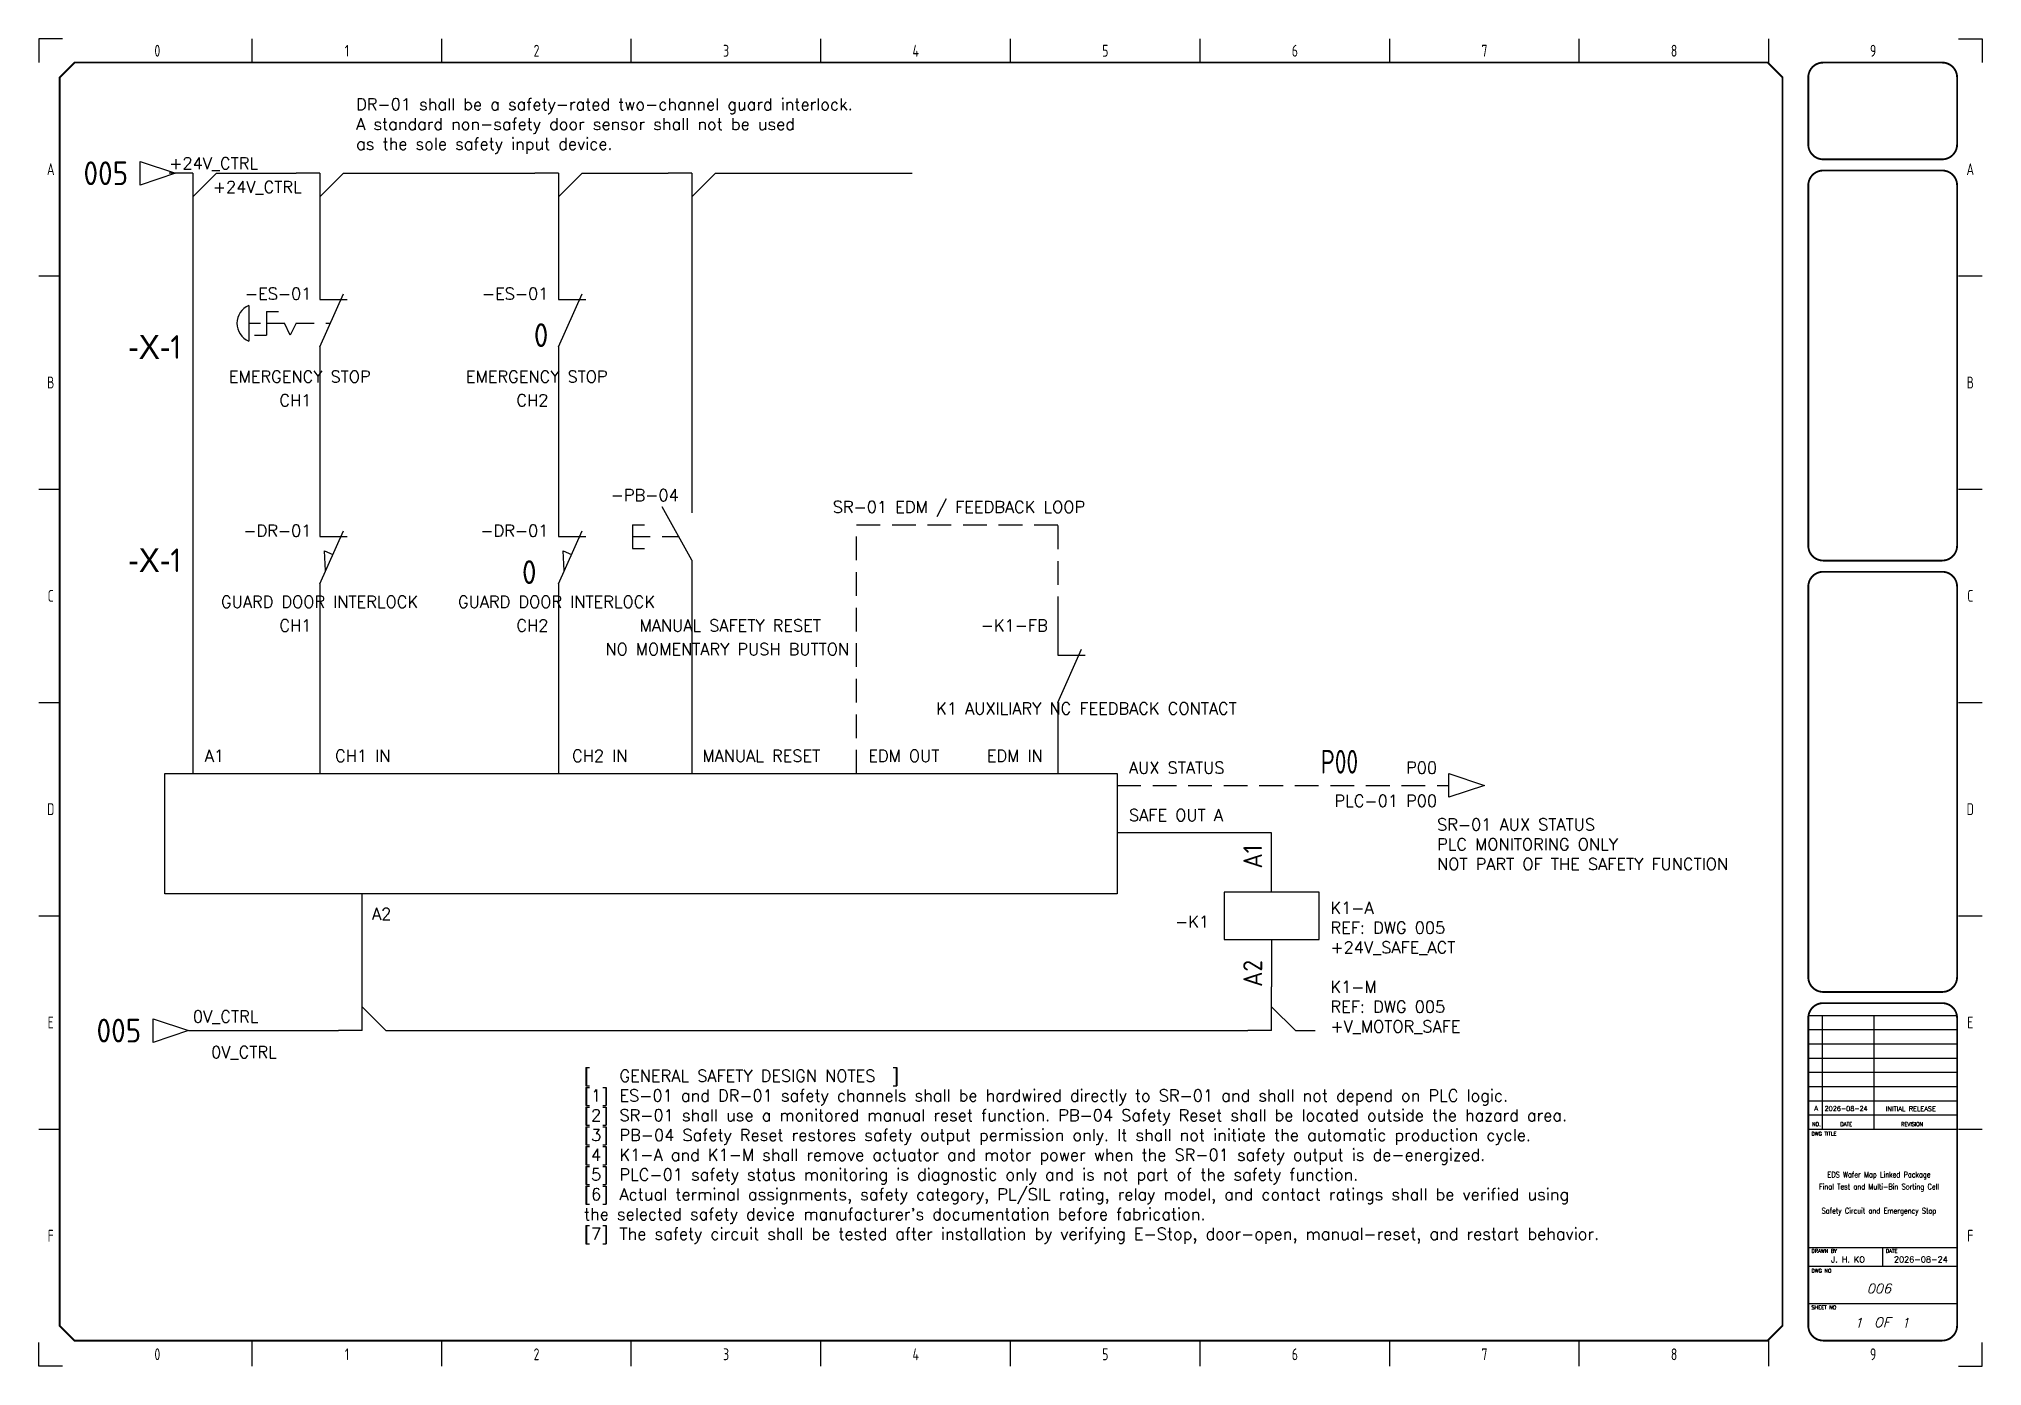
# Model space of a CAD drawing. Extents: x 5 to 415, y 5 to 285.
import ezdxf
from ezdxf.enums import TextEntityAlignment as Align

# ---------------------------------------------------------------- set-up
doc = ezdxf.new("R2010")
doc.units = 0
doc.header["$LTSCALE"] = 10
doc.linetypes.add('DASHED', pattern=[0.75, 0.5, -0.25])
for name, color, linetype in [('DESC', 7, 'Continuous'), ('DESCCHILD', 7, 'Continuous'), ('PLC_MONITOR', 3, 'DASHED'), ('POWER_0V', 8, 'Continuous'), ('POWER_24V_CTRL', 5, 'Continuous'), ('SAFETY_CH1', 2, 'Continuous'), ('SAFETY_CH2', 30, 'Continuous'), ('SAFETY_EDM', 5, 'DASHED'), ('SAFETY_OUTPUT', 6, 'Continuous'), ('SAFETY_POWER', 1, 'Continuous'), ('SAFETY_RESET', 4, 'Continuous'), ('SYMS', 7, 'Continuous'), ('TAGS', 4, 'Continuous'), ('TERMS', 3, 'Continuous'), ('TEXT_TITLE', 7, 'Continuous'), ('TITLE', 7, 'Continuous'), ('Title blocks', 7, 'Continuous'), ('WIREFIXED', 4, 'Continuous'), ('WIRENO', 3, 'Continuous'), ('WIREREF', 52, 'Continuous'), ('WIREREF_DEST', 52, 'Continuous'), ('XREF', 7, 'Continuous'), ('XREFCHILD', 134, 'Continuous')]:
    doc.layers.add(name, color=color, linetype=linetype)
doc.styles.add('ISO8', font='ISO8.shx', dxfattribs={"width": 0.8})
doc.styles.add('ITALIC', font='ITALIC')
doc.styles.add('ROMANS', font='romans')
doc.styles.add('WD_IEC', font='ISOCP2.shx', dxfattribs={"width": 0.9, "height": 4})

# ---------------------------------------------------------------- blocks, each defined once
blk = doc.blocks.new('Title_blocks_A3')
at = {"layer": 'TITLE'}
for p, q in [((372.89, 276.86), (372.89, 259.33)), ((378.33, 79), (409.73, 79)), ((381.28, 79), (381.28, 55)), ((392.12, 79), (392.12, 55)), ((378.33, 76), (409.73, 76)), ((378.32, 73), (409.73, 73)), ((378.32, 70), (409.73, 70)), ((378.32, 67), (409.73, 67)), ((378.32, 64), (409.73, 64)), ((378.32, 61), (409.72, 61)), ((378.32, 58), (409.72, 58)), ((378.32, 55), (409.72, 55)), ((372.89, 13.53), (372.89, 37.81)), ((378.32, 30.02), (409.72, 30.02)), ((394.02, 26.1), (394.02, 30.02)), ((378.32, 26.1), (409.72, 26.1)), ((378.32, 18.24), (409.72, 18.24))]:
    blk.add_line(p, q, dxfattribs=at)
at = {"layer": 'TITLE', "const_width": 0.392}
blk.add_lwpolyline([(372.89, 13.53), (372.89, 276.86), (369.75, 280), (12.53, 280), (9.39, 276.86), (9.39, 13.53), (12.53, 10.39), (369.75, 10.39)], close=True, dxfattribs=at)
for points in [[(381.46, 280, 0.414214), (378.32, 276.86, 0.414214)], [(409.72, 276.86, 0.414214), (406.58, 280, 0.414214)], [(378.32, 262.73, 0.414214), (381.46, 259.59, 0.414214)], [(406.58, 259.59, 0.414214), (409.72, 262.73, 0.414214)], [(381.46, 257.23, 0.414214), (378.32, 254.09, 0.414214)], [(409.72, 254.09, 0.414214), (406.58, 257.23, 0.414214)], [(378.32, 178.08, 0.414214), (381.46, 174.94, 0.414214)], [(406.58, 174.94, 0.414214), (409.72, 178.08, 0.414214)], [(381.46, 172.58, 0.414214), (378.32, 169.44, 0.414214)], [(409.72, 169.44, 0.414214), (406.58, 172.58, 0.414214)], [(378.32, 87.08, 0.414214), (381.46, 83.94, 0.414214)], [(406.58, 83.94, 0.414214), (409.72, 87.08, 0.414214)], [(381.46, 81.58, 0.414214), (378.32, 78.44, 0.414214)], [(409.72, 78.44, 0.414214), (406.58, 81.58, 0.414214)], [(378.32, 13.53, 0.414214), (381.46, 10.39, 0.414214)], [(406.58, 10.39, 0.414214), (409.72, 13.53, 0.414214)]]:
    blk.add_lwpolyline(points, format="xyb", dxfattribs=at)
for points in [[(406.58, 280), (381.46, 280)], [(378.32, 276.86), (378.32, 262.73)], [(409.72, 276.86), (409.72, 262.73)], [(406.58, 259.59), (381.46, 259.59)], [(378.32, 254.09), (378.32, 178.08)], [(406.58, 257.23), (381.46, 257.23)], [(409.72, 254.09), (409.72, 178.08)], [(381.46, 174.94), (406.58, 174.94)], [(381.46, 172.58), (406.58, 172.58)], [(381.46, 83.94), (406.58, 83.94)], [(378.32, 78.44), (378.32, 13.53)], [(381.46, 81.58), (406.58, 81.58)], [(409.72, 78.44), (409.72, 13.53)], [(381.46, 10.39), (406.58, 10.39)]]:
    blk.add_lwpolyline(points, dxfattribs=at)
at = {"layer": 'TITLE', "color": 7, "const_width": 0.392}
for points in [[(378.32, 169.44), (378.32, 87.08)], [(409.72, 169.44), (409.72, 87.08)]]:
    blk.add_lwpolyline(points, dxfattribs=at)
at = {"layer": 'Title blocks', "color": 7}
for p, q in [((50, 280), (50, 285)), ((90, 280), (90, 285)), ((130, 280), (130, 285)), ((170, 280), (170, 285)), ((250, 280), (250, 285)), ((290, 280), (290, 285)), ((330, 280), (330, 285)), ((370, 280), (370, 285)), ((5, 235), (9.39, 235)), ((410, 235), (415, 235)), ((5, 190), (9.39, 190)), ((410, 190), (415, 190)), ((5, 100), (9.39, 100)), ((410, 100), (415, 100)), ((5, 55), (9.39, 55)), ((410, 55), (415, 55)), ((50, 5), (50, 10.39)), ((90, 5), (90, 10.39)), ((130, 5), (130, 10.39)), ((170, 5), (170, 10.39)), ((250, 5), (250, 10.39)), ((290, 5), (290, 10.39)), ((330, 5), (330, 10.39)), ((370, 5), (370, 10.64))]:
    blk.add_line(p, q, dxfattribs=at)
at = {"layer": 'Title blocks', "color": 2}
for p, q in [((210, 280), (210, 285)), ((5, 145), (9.39, 145)), ((410, 145), (415, 145)), ((210, 5), (210, 10.39))]:
    blk.add_line(p, q, dxfattribs=at)
at = {"layer": 'Title blocks'}
for points in [[(10, 285), (5, 285), (5, 280)], [(410, 285), (415, 285), (415, 280)], [(10, 5), (5, 5), (5, 10)], [(410, 5), (415, 5), (415, 10)]]:
    blk.add_lwpolyline(points, dxfattribs=at)
at = {"layer": 'TITLE', "color": 1, "style": 'ROMANS'}
for s, p in [('DWG TITLE', (378.97, 53.64)), ('DRAWN BY', (378.97, 28.91)), ('DATE', (394.67, 28.91)), ('DWG NO', (378.97, 24.72)), ('SHEET NO', (378.97, 17))]:
    blk.add_text(s, height=0.785, dxfattribs=at).set_placement(p)
at = {"layer": 'TITLE', "color": 1}
for s, height, style, p in [('NO.', 0.785, 'ROMANS', (380.02, 56.04)), ('DATE', 0.785, 'ROMANS', (386.32, 56.04)), ('REVISION', 0.785, 'ROMANS', (400.23, 56.04)), ('OF', 2, 'ITALIC', (393.89, 14.25))]:
    blk.add_text(s, height=height, dxfattribs=dict(at, style=style)).set_placement(p, align=Align.MIDDLE)
at = {"layer": 'TITLE', "color": 1, "style": 'ROMANS', "width": 0.8}
for tag, p in [('TITLE#1', (393.23, 44.81)), ('TITLE#2', (393.23, 42.27)), ('TITLE#3', (393.23, 39.73)), ('TITLE#4', (393.23, 37.18))]:
    blk.add_attdef(tag, text='', height=1.2, dxfattribs=at).set_placement(p, align=Align.CENTER)
at = {"layer": 'TITLE', "color": 1}
for tag, p, height, style in [('DRAWNBY', (383.14, 26.88), 1.25, 'ROMANS'), ('DATE', (396.4, 26.88), 1.25, 'ROMANS'), ('SHTS', (397.95, 13.15), 2, 'ITALIC')]:
    blk.add_attdef(tag, p, '', height=height, dxfattribs=dict(at, style=style))
at = {"layer": 'TITLE', "color": 1, "style": 'ITALIC'}
blk.add_attdef('DWG#', text='', height=2, dxfattribs=at).set_placement((393.23, 20.38), align=Align.CENTER)
blk.add_attdef('SH#', text='', height=2, dxfattribs=at).set_placement((389.77, 13.15), align=Align.RIGHT)
at = {"layer": 'TITLE', "color": 7, "flags": 9}
blk.add_attdef('WD_TB', (381.46, 10.39), '', height=1.57, dxfattribs=at)
at = {"layer": 'Title blocks', "style": 'ISO8', "width": 0.8}
for s, p in [('0', (30, 282.5)), ('1', (70, 282.5)), ('2', (110, 282.5)), ('3', (150, 282.5)), ('4', (190, 282.5)), ('5', (230, 282.5)), ('6', (270, 282.5)), ('7', (310, 282.5)), ('8', (350, 282.5)), ('9', (392, 282.5)), ('A', (7.5, 257.5)), ('A', (412.5, 257.5)), ('B', (7.5, 212.5)), ('B', (412.5, 212.5)), ('C', (7.5, 167.5)), ('C', (412.5, 167.5)), ('D', (7.5, 122.5)), ('D', (412.5, 122.5)), ('E', (7.5, 77.5)), ('E', (412.5, 77.5)), ('F', (7.5, 32.5)), ('F', (412.5, 32.5)), ('0', (30, 7.5)), ('1', (70, 7.5)), ('2', (110, 7.5)), ('3', (150, 7.5)), ('4', (190, 7.5)), ('5', (230, 7.5)), ('6', (270, 7.5)), ('7', (310, 7.5)), ('8', (350, 7.5)), ('9', (392, 7.5))]:
    blk.add_text(s, height=2.5, dxfattribs=at).set_placement(p, align=Align.MIDDLE)
blk = doc.blocks.new('HA1D3')
blk.add_lwpolyline([(0, 0), (-3.75, -1.25), (-3.75, 1.25)], close=True)
at = {"style": 'WD_IEC', "flags": 1}
blk.add_attdef('SIGCODE', text='', height=1, dxfattribs=at).set_placement((-2.5, 1.8), align=Align.RIGHT)
at = {"style": 'WD_IEC'}
for tag, p, height, flags in [('WIRENO', (1.25, 1), 2.5, 8), ('X1TERM01', (0, 0), 0.32, 1)]:
    blk.add_attdef(tag, p, '', height=height, dxfattribs=dict(at, flags=flags))
blk.add_attdef('XREF', text='', height=2.5, dxfattribs=at).set_placement((-5, 0), align=Align.MIDDLE_RIGHT)
blk.add_attdef('DESC1', text='', height=2.5, dxfattribs=at).set_placement((1.25, -1), align=Align.TOP_LEFT)
blk = doc.blocks.new('WD_WNH')
at = {"linetype": 'Continuous', "style": 'WD_IEC', "width": 0.8}
blk.add_attdef('WIRENO', text='', height=2.5, dxfattribs=at).set_placement((0, 0.75), align=Align.CENTER)
at = {"style": 'WD_IEC', "flags": 1}
for tag, p in [('W08USER', (0, 0.375)), ('W04USER', (0, 0.875)), ('W05USER', (0, 0.75)), ('W09USER', (0, 0.25)), ('W03USER', (0, 1)), ('W06USER', (0, 0.625)), ('W07USER', (0, 0.5)), ('W02USER', (0, 1.125)), ('W01USER', (0, 1.25)), ('W10USER', (0, 0.125))]:
    blk.add_attdef(tag, text='', height=0.08, dxfattribs=at).set_placement(p, align=Align.CENTER)
blk = doc.blocks.new('HT0_184')
for p, q in [((0, 0), (-2.5, 0)), ((0, 0), (0, -2.5)), ((0, -2.5), (2.5, 0))]:
    blk.add_line(p, q)
at = {"style": 'WD_IEC', "flags": 1}
for tag, p in [('X4TERM01', (-2.5, 0)), ('X1TERM01', (2.5, 0)), ('WDWSEQ', (1.53, -1.26)), ('X8TERM01', (0, -2.5))]:
    blk.add_attdef(tag, p, '', height=0.4, dxfattribs=at)
blk = doc.blocks.new('VPB12MTL')
for p, q in [((0, 7.5), (0, 2.5)), ((0, -2.5), (2.5, 3.12)), ((0, 2.5), (2.87, 2.5)), ((-7.5, 1.88), (-7.5, -1.88)), ((-7.5, 0), (-6.25, 0)), ((-5.62, 1.25), (-4.38, 1.25)), ((-5.62, 1.25), (-5.62, -1.25)), ((-5.62, 0), (-3.75, 0)), ((-3.12, -1.25), (-3.75, 0)), ((-2.5, 0), (-3.12, -1.25)), ((-2.5, 0), (-0.62, 0)), ((0.62, 0), (1.11, 0)), ((-6.88, -1.25), (-5.62, -1.25)), ((0, -2.5), (0, -7.5))]:
    blk.add_line(p, q)
blk.add_arc((-6.72, 0), 2.03, 112.6199, 247.3801)
at = {"style": 'WD_IEC'}
for tag, p in [('INST', (-8, 10.25)), ('LOC', (-8, 6.75)), ('TAG1', (-8, 3.25)), ('DESC1', (-8, -10.35)), ('DESC2', (-8, -13.85)), ('DESC3', (-8, -17.35))]:
    blk.add_attdef(tag, text='', height=2.5, dxfattribs=at).set_placement(p, align=Align.RIGHT)
blk.add_attdef('TERM01', text='', height=2, rotation=90, dxfattribs=at).set_placement((-1, 7.5), align=Align.RIGHT)
at = {"style": 'WD_IEC', "flags": 1}
for tag, p, height in [('X2TERM01', (0, 7.5), 0.32), ('CONTACT', (0.5, 4.5), 1), ('COMMON', (1.75, 3.25), 1), ('X1LINK', (1.5, 0), 0.32), ('ASSYCODE', (1, -4), 1), ('FAMILY', (1, -5.5), 1), ('CATDESC', (1, -7), 1), ('X8TERM02', (0, -7.5), 0.32)]:
    blk.add_attdef(tag, p, '', height=height, dxfattribs=at)
at = {"style": 'WD_IEC', "flags": 9}
for tag, p in [('MFG', (-10.37, -0.24)), ('CAT', (-10.37, -2.74))]:
    blk.add_attdef(tag, text='', height=1.5, dxfattribs=at).set_placement(p, align=Align.RIGHT)
at = {"style": 'WD_IEC'}
blk.add_attdef('TERM02', (-1, -7.5), '', height=2, rotation=90, dxfattribs=at)
at = {"lineweight": 15, "style": 'WD_IEC'}
blk.add_attdef('XREF', text='', height=2.5, dxfattribs=at).set_placement((-8, -6.35), align=Align.RIGHT)
blk = doc.blocks.new('VSW22')
for p, q in [((0, 7.5), (0, 2.5)), ((0, -2.5), (2.5, 3.12)), ((0, 2.5), (2.87, 2.5)), ((0, -2.5), (0, -7.5))]:
    blk.add_line(p, q)
at = {"style": 'WD_IEC'}
for tag, p in [('INST', (-5.25, 7.75)), ('LOC', (-5.25, 4.25)), ('TAG2', (-5.25, 0.75)), ('XREF', (-5.25, -3.75)), ('DESC1', (-5.25, -7.6)), ('DESC2', (-5.25, -11.1)), ('DESC3', (-5.25, -14.6)), ('WDTAGALT', (-5.5, -17.62))]:
    blk.add_attdef(tag, text='', height=2.5, dxfattribs=at).set_placement(p, align=Align.RIGHT)
blk.add_attdef('TERM01', text='', height=2, rotation=90, dxfattribs=at).set_placement((-1, 7.5), align=Align.RIGHT)
at = {"style": 'WD_IEC', "flags": 1}
for tag, p, height in [('X2TERM01', (0, 7.5), 0.32), ('X4LINK', (-2, 0), 0.32), ('X1LINK', (1.11, 0), 0.32), ('CONTACT', (4, -3.5), 1), ('FAMILY', (4, -5), 1), ('COMMON', (5.25, -4.75), 1), ('X8TERM02', (0, -7.5), 0.32)]:
    blk.add_attdef(tag, p, '', height=height, dxfattribs=at)
at = {"style": 'WD_IEC'}
blk.add_attdef('TERM02', (-1, -7.5), '', height=2, rotation=90, dxfattribs=at)
blk = doc.blocks.new('VLS12')
for p, q in [((0, 7.5), (0, 2.5)), ((0, -2.5), (2.5, 3.12)), ((0, 2.5), (2.87, 2.5)), ((0.61, -1.12), (0.49, 1)), ((0.49, 1), (1.38, 0.61)), ((0, -2.5), (0, -7.5))]:
    blk.add_line(p, q)
at = {"style": 'WD_IEC'}
for tag, p in [('INST', (-5.25, 7.75)), ('LOC', (-5.25, 4.25)), ('TAG1', (-5.25, 0.75)), ('XREF', (-5.25, -3.75)), ('DESC1', (-5.25, -7.6)), ('DESC2', (-5.25, -11.1)), ('DESC3', (-5.25, -14.6))]:
    blk.add_attdef(tag, text='', height=2.5, dxfattribs=at).set_placement(p, align=Align.RIGHT)
blk.add_attdef('TERM01', text='', height=2, rotation=90, dxfattribs=at).set_placement((-1, 7.5), align=Align.RIGHT)
at = {"style": 'WD_IEC', "flags": 1}
for tag, p, height in [('X2TERM01', (0, 7.5), 0.32), ('MFG', (2.75, 6.5), 1.5), ('CAT', (2.75, 4), 1.5), ('X4LINK', (-0.94, 0), 0.32), ('X1LINK', (1.88, 0), 0.32), ('CONTACT', (1, -2.5), 1), ('ASSYCODE', (1, -4), 1), ('COMMON', (2.25, -3.75), 1), ('FAMILY', (1, -5.5), 1), ('CATDESC', (1, -7), 1), ('X8TERM02', (0, -7.5), 0.32)]:
    blk.add_attdef(tag, p, '', height=height, dxfattribs=at)
at = {"style": 'WD_IEC'}
blk.add_attdef('TERM02', (-1, -7.5), '', height=2, rotation=90, dxfattribs=at)
at = {"lineweight": 15, "style": 'WD_IEC'}
blk.add_attdef('WDTAGALT', text='', height=2.5, dxfattribs=at).set_placement((-5, -18), align=Align.RIGHT)
blk = doc.blocks.new('VLS22')
for p, q in [((0, 7.5), (0, 2.5)), ((0, -2.5), (2.5, 3.12)), ((0, 2.5), (2.87, 2.5)), ((0.61, -1.12), (0.49, 1)), ((0.49, 1), (1.38, 0.61)), ((0, -2.5), (0, -7.5))]:
    blk.add_line(p, q)
at = {"style": 'WD_IEC'}
for tag, p in [('INST', (-5.25, 7.75)), ('LOC', (-5.25, 4.25)), ('TAG2', (-5.25, 0.75)), ('XREF', (-5.25, -3.75)), ('DESC1', (-5.25, -7.6)), ('DESC2', (-5.25, -11.1)), ('DESC3', (-5.25, -14.6))]:
    blk.add_attdef(tag, text='', height=2.5, dxfattribs=at).set_placement(p, align=Align.RIGHT)
blk.add_attdef('TERM01', text='', height=2, rotation=90, dxfattribs=at).set_placement((-1, 7.5), align=Align.RIGHT)
at = {"style": 'WD_IEC', "flags": 1}
for tag, p, height in [('X2TERM01', (0, 7.5), 0.32), ('X4LINK', (-1.25, 0), 0.32), ('X1LINK', (1.88, 0), 0.32), ('CONTACT', (1, -2.5), 1), ('COMMON', (2.25, -3.75), 1), ('FAMILY', (1, -5.5), 1), ('X8TERM02', (0, -7.5), 0.32)]:
    blk.add_attdef(tag, p, '', height=height, dxfattribs=at)
at = {"style": 'WD_IEC'}
blk.add_attdef('TERM02', (-1, -7.5), '', height=2, rotation=90, dxfattribs=at)
at = {"lineweight": 15, "style": 'WD_IEC'}
blk.add_attdef('WDTAGALT', text='', height=2.5, dxfattribs=at).set_placement((-5.5, -18), align=Align.RIGHT)
blk = doc.blocks.new('HT0_124')
for p, q in [((0, 0), (0, 2.5)), ((0, 2.5), (2.5, 0)), ((0, 0), (-2.5, 0))]:
    blk.add_line(p, q)
at = {"style": 'WD_IEC', "flags": 1}
for tag, p in [('X2TERM01', (0, 2.5)), ('X4TERM01', (-2.5, 0)), ('WDWSEQ', (1.6, 1.48)), ('X1TERM01', (2.5, 0))]:
    blk.add_attdef(tag, p, '', height=0.4, dxfattribs=at)
blk = doc.blocks.new('VPB11')
for p, q in [((0, 7.5), (0, 2.5)), ((0, -2.5), (-3.125, 3.125)), ((-6.25, 1.25), (-6.25, -1.25)), ((-6.25, 1.25), (-5, 1.25)), ((-6.25, 0), (-4.375, 0)), ((-3.125, 0), (-1.389, 0)), ((-6.25, -1.25), (-5, -1.25)), ((0, -2.5), (0, -7.5))]:
    blk.add_line(p, q)
at = {"style": 'WD_IEC'}
for tag, p in [('INST', (-8, 10.25)), ('LOC', (-8, 6.75)), ('TAG1', (-8, 3.25)), ('DESC1', (-8, -10.35)), ('DESC2', (-8, -13.85)), ('DESC3', (-8, -17.35))]:
    blk.add_attdef(tag, text='', height=2.5, dxfattribs=at).set_placement(p, align=Align.RIGHT)
blk.add_attdef('TERM01', text='', height=2, rotation=90, dxfattribs=at).set_placement((-1, 7.5), align=Align.RIGHT)
at = {"style": 'WD_IEC', "flags": 1}
for tag, p, height in [('X2TERM01', (0, 7.5), 0.32), ('CONTACT', (0.5, 4.5), 1), ('COMMON', (1.75, 3.25), 1), ('X1LINK', (0, 0), 0.32), ('ASSYCODE', (1, -4), 1), ('FAMILY', (1, -5.5), 1), ('CATDESC', (1, -7), 1), ('X8TERM02', (0, -7.5), 0.32)]:
    blk.add_attdef(tag, p, '', height=height, dxfattribs=at)
at = {"style": 'WD_IEC', "flags": 9}
for tag, p in [('MFG', (-8.5, -0.25)), ('CAT', (-8.5, -2.75))]:
    blk.add_attdef(tag, text='', height=1.5, dxfattribs=at).set_placement(p, align=Align.RIGHT)
at = {"style": 'WD_IEC'}
blk.add_attdef('TERM02', (-1, -7.5), '', height=2, rotation=90, dxfattribs=at)
at = {"lineweight": 15, "style": 'WD_IEC'}
blk.add_attdef('XREF', text='', height=2.5, dxfattribs=at).set_placement((-8, -6.35), align=Align.RIGHT)
blk = doc.blocks.new('VCR22')
for p, q in [((0, 7.5), (0, 2.5)), ((0, -2.5), (2.5, 3.12)), ((0, 2.5), (2.87, 2.5)), ((0, -2.5), (0, -7.5))]:
    blk.add_line(p, q)
at = {"style": 'WD_IEC'}
for tag, p in [('INST', (-5.25, 5.25)), ('LOC', (-5.25, 2.25)), ('TAG2', (-5.25, -0.75)), ('XREF', (-5.25, -3.75)), ('DESC1', (-5.25, -6.75)), ('DESC2', (-5.25, -9.75)), ('DESC3', (-5.25, -12.75))]:
    blk.add_attdef(tag, text='', height=2.5, dxfattribs=at).set_placement(p, align=Align.RIGHT)
blk.add_attdef('TERM01', text='', height=2, rotation=90, dxfattribs=at).set_placement((-1, 7.5), align=Align.RIGHT)
at = {"style": 'WD_IEC', "flags": 1}
for tag, p, height in [('X2TERM01', (0, 7.5), 0.32), ('X4LINK', (-0.55, 0), 0.32), ('X1LINK', (1.92, 0), 0.32), ('CONTACT', (4, -3.5), 1), ('FAMILY', (4, -5), 1), ('COMMON', (5.25, -4.75), 1), ('X8TERM02', (0, -7.5), 0.32)]:
    blk.add_attdef(tag, p, '', height=height, dxfattribs=at)
at = {"style": 'WD_IEC'}
blk.add_attdef('TERM02', (-1, -7.5), '', height=2, rotation=90, dxfattribs=at)
blk = doc.blocks.new('VCR1')
for p, q in [((0, 2.5), (0, 7.5)), ((0, -2.5), (0, -7.5))]:
    blk.add_line(p, q)
blk.add_lwpolyline([(-5, 2.5), (-5, -2.5), (5, -2.5), (5, 2.5)], close=True)
at = {"style": 'WD_IEC'}
for tag, p in [('INST', (-5.25, 11.5)), ('LOC', (-5.25, 8)), ('TAG1', (-5.25, 4.5)), ('DESC1', (-5.25, -6.85)), ('DESC2', (-5.25, -10.35)), ('DESC3', (-5.25, -13.85))]:
    blk.add_attdef(tag, text='', height=2.5, dxfattribs=at).set_placement(p, align=Align.RIGHT)
blk.add_attdef('TERM01', text='', height=2, rotation=90, dxfattribs=at).set_placement((-1, 7.5), align=Align.RIGHT)
at = {"style": 'WD_IEC', "flags": 1}
for tag, p, height in [('X2TERM01', (0, 7.5), 0.32), ('X4LINK', (-5, 0), 0.32), ('X1LINK', (5, 0), 0.32), ('ASSYCODE', (1, -4), 1), ('FAMILY', (1, -5.5), 1), ('CATDESC', (1, -7), 1), ('X8TERM02', (0, -7.5), 0.32)]:
    blk.add_attdef(tag, p, '', height=height, dxfattribs=at)
at = {"style": 'WD_IEC', "flags": 9}
for tag, p in [('MFG', (-6, 1)), ('CAT', (-6, -1.5))]:
    blk.add_attdef(tag, text='', height=1.5, dxfattribs=at).set_placement(p, align=Align.RIGHT)
at = {"style": 'WD_IEC'}
blk.add_attdef('TERM02', (-1, -7.5), '', height=2, rotation=90, dxfattribs=at)
at = {"lineweight": 9, "style": 'WD_IEC'}
for tag, p in [('NO', (-5.5, -16.5)), ('NC', (-5.5, -20))]:
    blk.add_attdef(tag, text='', height=2.5, dxfattribs=at).set_placement(p, align=Align.TOP_RIGHT)
for tag, p in [('XREFNO', (-4, -16.5)), ('XREFNC', (-4, -20))]:
    blk.add_attdef(tag, text='', height=2.5, dxfattribs=at).set_placement(p, align=Align.TOP_LEFT)
blk = doc.blocks.new('HA1S1')
blk.add_lwpolyline([(0, 1.25), (3.75, 0), (0, -1.25)], close=True)
at = {"style": 'WD_IEC'}
for tag, height, flags, p in [('WIRENO', 2.5, 8, (-1.25, 1)), ('SIGCODE', 1, 1, (5, 1.8))]:
    blk.add_attdef(tag, text='', height=height, dxfattribs=dict(at, flags=flags)).set_placement(p, align=Align.RIGHT)
at = {"style": 'WD_IEC', "flags": 1}
blk.add_attdef('X4TERM01', (0, 0), '', height=0.32, dxfattribs=at)
at = {"style": 'WD_IEC'}
blk.add_attdef('XREF', text='', height=2.5, dxfattribs=at).set_placement((5, 0), align=Align.MIDDLE_LEFT)
blk.add_attdef('DESC1', text='', height=2.5, dxfattribs=at).set_placement((-1.25, -1), align=Align.TOP_RIGHT)

msp = doc.modelspace()

# ---------------------------------------------------------------- linework, layer by layer
at = {"layer": 'PLC_MONITOR'}
msp.add_line((232.5, 127.5), (302.5, 127.5), dxfattribs=at)
at = {"layer": 'POWER_0V'}
for p, q in [((73.23, 80.79), (73.23, 104.56)), ((265.1, 80.79), (265.1, 85)), ((36.59, 75.79), (68.23, 75.79)), ((78.23, 75.79), (260.1, 75.79)), ((270.1, 75.79), (274.29, 75.79))]:
    msp.add_line(p, q, dxfattribs=at)
at = {"layer": 'POWER_24V_CTRL'}
for p, q in [((33.84, 256.65), (32.47, 256.65)), ((42.47, 256.65), (59.29, 256.65)), ((69.29, 256.65), (109.64, 256.65)), ((119.64, 256.65), (137.75, 256.65)), ((147.75, 256.65), (189.22, 256.65))]:
    msp.add_line(p, q, dxfattribs=at)
at = {"layer": 'SAFETY_CH1'}
for p, q in [((64.29, 251.65), (64.29, 240)), ((64.29, 210), (64.29, 190)), ((64.29, 160), (64.29, 130))]:
    msp.add_line(p, q, dxfattribs=at)
at = {"layer": 'SAFETY_CH2'}
for p, q in [((114.64, 251.65), (114.64, 240)), ((114.64, 210), (114.64, 190)), ((114.64, 160), (114.64, 130))]:
    msp.add_line(p, q, dxfattribs=at)
at = {"layer": 'SAFETY_EDM'}
for p, q in [((177.5, 130), (177.5, 182.5)), ((177.5, 182.5), (220, 182.5)), ((220, 182.34), (220, 165)), ((220, 135), (220, 130))]:
    msp.add_line(p, q, dxfattribs=at)
at = {"layer": 'SAFETY_OUTPUT'}
for p, q in [((265.1, 117.5), (232.5, 117.5)), ((265.1, 115), (265.1, 117.5))]:
    msp.add_line(p, q, dxfattribs=at)
at = {"layer": 'SAFETY_POWER'}
msp.add_line((37.47, 251.65), (37.47, 129.86), dxfattribs=at)
at = {"layer": 'SAFETY_RESET'}
for p, q in [((142.75, 251.65), (142.75, 195)), ((142.75, 165), (142.75, 129.99))]:
    msp.add_line(p, q, dxfattribs=at)
at = {"layer": 'SYMS'}
msp.add_lwpolyline([(31.55, 130), (232.5, 130), (232.5, 104.64), (31.55, 104.64)], close=True, dxfattribs=at)

# ---------------------------------------------------------------- block references
at = {"layer": 'POWER_0V', "xscale": 2, "yscale": 2, "zscale": 2}
for p in [(73.23, 75.79), (265.1, 75.79)]:
    msp.add_blockref('HT0_124', p, dxfattribs=at)
at = {"layer": 'POWER_24V_CTRL', "xscale": 2, "yscale": 2, "zscale": 2}
for p in [(37.47, 256.65), (64.29, 256.65), (114.64, 256.65), (142.75, 256.65)]:
    msp.add_blockref('HT0_184', p, dxfattribs=at)
at = {"layer": 'SYMS'}
msp.add_blockref('Title_blocks_A3', (0, 0), dxfattribs=at).add_auto_attribs({'TITLE#1': 'EDS Wafer Map Linked Package', 'DATE': '2026-08-24', 'DRAWNBY': 'J. H. KO', 'SH#': '1', 'TITLE#2': 'Final Test and Multi-Bin Sorting Cell', 'TITLE#4': 'Safety Circuit and Emergency Stop', 'DWG#': '006', 'SHTS': '1'})
ref = msp.add_blockref('HA1D3', (33.84, 256.65), dxfattribs=dict(at, xscale=2, yscale=2, zscale=2))
ref.add_attrib('WIRENO', '+24V_CTRL', dxfattribs={"layer": 'WIREREF_DEST', "height": 2.5, "style": 'ROMANS', "flags": 8}).set_placement((32.5, 260), align=Align.TOP_LEFT)
ref.add_attrib('XREF', '005', dxfattribs={"layer": 'XREF', "height": 5, "style": 'WD_IEC'}).set_placement((23.84, 256.65), align=Align.MIDDLE_RIGHT)
ref = msp.add_blockref('VPB12MTL', (64.29, 225), dxfattribs=dict(at, xscale=2, yscale=2, zscale=2))
ref.add_attrib('DESC2', 'CH1', dxfattribs={"layer": 'DESC', "height": 2.5, "style": 'ROMANS'}).set_placement((62.5, 210), align=Align.TOP_RIGHT)
ref.add_attrib('DESC1', 'EMERGENCY STOP', dxfattribs={"layer": 'DESC', "height": 2.5, "style": 'ROMANS'}).set_placement((75, 215), align=Align.TOP_RIGHT)
ref.add_attrib('TAG1', '-ES-01', dxfattribs={"layer": 'TAGS', "height": 2.5, "style": 'ROMANS'}).set_placement((62.5, 232.5), align=Align.TOP_RIGHT)
ref = msp.add_blockref('VSW22', (114.64, 225), dxfattribs=dict(at, xscale=2, yscale=2, zscale=2))
ref.add_attrib('XREF', '0', dxfattribs={"layer": 'XREFCHILD', "height": 5, "style": 'WD_IEC'}).set_placement((112.5, 220), align=Align.RIGHT)
ref.add_attrib('DESC2', 'CH2', dxfattribs={"layer": 'DESCCHILD', "height": 2.5, "style": 'ROMANS'}).set_placement((112.5, 210), align=Align.TOP_RIGHT)
ref.add_attrib('DESC1', 'EMERGENCY STOP', dxfattribs={"layer": 'DESCCHILD', "height": 2.5, "style": 'ROMANS'}).set_placement((125, 215), align=Align.TOP_RIGHT)
ref.add_attrib('TAG2', '-ES-01', dxfattribs={"layer": 'TAGS', "height": 2.5, "style": 'ROMANS'}).set_placement((112.5, 232.5), align=Align.TOP_RIGHT)
ref = msp.add_blockref('VPB11', (142.75, 180), dxfattribs=dict(at, xscale=2, yscale=2, zscale=2))
ref.add_attrib('DESC2', 'NO MOMENTARY PUSH BUTTON', dxfattribs={"layer": 'DESC', "height": 2.5, "style": 'ROMANS'}).set_placement((175.95, 157.5), align=Align.TOP_RIGHT)
ref.add_attrib('DESC1', 'MANUAL SAFETY RESET', dxfattribs={"layer": 'DESC', "height": 2.5, "style": 'ROMANS'}).set_placement((170, 162.5), align=Align.TOP_RIGHT)
ref.add_attrib('TAG1', '-PB-04', dxfattribs={"layer": 'TAGS', "height": 2.5, "style": 'ROMANS'}).set_placement((140, 190), align=Align.TOP_RIGHT)
ref = msp.add_blockref('VLS12', (64.29, 175), dxfattribs=dict(at, xscale=2, yscale=2, zscale=2))
ref.add_attrib('DESC2', 'CH1', dxfattribs={"layer": 'DESC', "height": 2.5, "style": 'ROMANS'}).set_placement((62.5, 162.5), align=Align.TOP_RIGHT)
ref.add_attrib('DESC1', 'GUARD DOOR INTERLOCK', dxfattribs={"layer": 'DESC', "height": 2.5, "style": 'ROMANS'}).set_placement((85, 167.5), align=Align.TOP_RIGHT)
ref.add_attrib('TAG1', '-DR-01', dxfattribs={"layer": 'TAGS', "height": 2.5, "style": 'ROMANS'}).set_placement((62.5, 182.5), align=Align.TOP_RIGHT)
ref = msp.add_blockref('VLS22', (114.64, 175), dxfattribs=dict(at, xscale=2, yscale=2, zscale=2))
ref.add_attrib('XREF', '0', dxfattribs={"layer": 'XREFCHILD', "height": 5, "style": 'WD_IEC'}).set_placement((110, 170), align=Align.RIGHT)
ref.add_attrib('DESC2', 'CH2', dxfattribs={"layer": 'DESCCHILD', "height": 2.5, "style": 'ROMANS'}).set_placement((112.5, 162.5), align=Align.TOP_RIGHT)
ref.add_attrib('DESC1', 'GUARD DOOR INTERLOCK', dxfattribs={"layer": 'DESCCHILD', "height": 2.5, "style": 'ROMANS'}).set_placement((135, 167.5), align=Align.TOP_RIGHT)
ref.add_attrib('TAG2', '-DR-01', dxfattribs={"layer": 'TAGS', "height": 2.5, "style": 'ROMANS'}).set_placement((112.5, 182.5), align=Align.TOP_RIGHT)
ref = msp.add_blockref('VCR22', (220, 150), dxfattribs=dict(at, xscale=2, yscale=2, zscale=2))
ref.add_attrib('DESC1', 'K1 AUXILIARY NC FEEDBACK CONTACT', dxfattribs={"layer": 'DESCCHILD', "height": 2.5, "style": 'ROMANS'}).set_placement((257.74, 145), align=Align.TOP_RIGHT)
ref.add_attrib('TAG2', '-K1-FB', dxfattribs={"layer": 'TAGS', "height": 2.5, "style": 'ROMANS'}).set_placement((217.86, 162.5), align=Align.TOP_RIGHT)
ref = msp.add_blockref('HA1S1', (302.5, 127.5), dxfattribs=dict(at, xscale=2, yscale=2, zscale=2))
ref.add_attrib('WIRENO', 'P00', dxfattribs={"layer": 'WIREREF', "height": 2.5, "style": 'ROMANS', "flags": 8}).set_placement((300, 132.5), align=Align.TOP_RIGHT)
ref.add_attrib('DESC1', 'PLC-01 P00', dxfattribs={"layer": 'DESC', "height": 2.5, "style": 'ROMANS'}).set_placement((300, 125.5), align=Align.TOP_RIGHT)
ref = msp.add_blockref('VCR1', (265.1, 100), dxfattribs=dict(at, xscale=2, yscale=2, zscale=2))
ref.add_attrib('TERM02', 'A2', (263.1, 85), dxfattribs={"layer": 'TERMS', "height": 4, "rotation": 90, "style": 'WD_IEC'})
ref.add_attrib('TERM01', 'A1', dxfattribs={"layer": 'TERMS', "height": 4, "rotation": 90, "style": 'WD_IEC'}).set_placement((263.1, 115), align=Align.RIGHT)
ref.add_attrib('TAG1', '-K1', dxfattribs={"layer": 'TAGS', "height": 2.5, "style": 'ROMANS'}).set_placement((251.9, 100), align=Align.TOP_RIGHT)
ref = msp.add_blockref('HA1D3', (36.59, 75.79), dxfattribs=dict(at, xscale=2, yscale=2, zscale=2))
ref.add_attrib('WIRENO', '0V_CTRL', dxfattribs={"layer": 'WIREREF_DEST', "height": 2.5, "style": 'ROMANS', "flags": 8}).set_placement((37.5, 80), align=Align.TOP_LEFT)
ref.add_attrib('XREF', '005', dxfattribs={"layer": 'XREF', "height": 5, "style": 'WD_IEC'}).set_placement((26.59, 75.79), align=Align.MIDDLE_RIGHT)
at = {"layer": 'WIREFIXED'}
ref = msp.add_blockref('WD_WNH', (262.5, 127.5), dxfattribs=dict(at, xscale=2, yscale=2, zscale=2))
ref.add_attrib('WIRENOF', 'P00', dxfattribs={"linetype": 'Continuous', "height": 5, "style": 'WD_IEC', "width": 0.8}).set_placement((279.4, 130), align=Align.CENTER)
at = {"layer": 'WIRENO'}
ref = msp.add_blockref('WD_WNH', (46, 256.65), dxfattribs=dict(at, xscale=2, yscale=2, zscale=2))
ref.add_attrib('WIRENO', '+24V_CTRL', dxfattribs={"linetype": 'Continuous', "height": 2.5, "style": 'ROMANS'}).set_placement((51.07, 255), align=Align.TOP_CENTER)
ref = msp.add_blockref('WD_WNH', (48.88, 75.79), dxfattribs=dict(at, xscale=2, yscale=2, zscale=2))
ref.add_attrib('WIRENO', '0V_CTRL', dxfattribs={"linetype": 'Continuous', "height": 2.5, "style": 'ROMANS'}).set_placement((48.27, 72.5), align=Align.TOP_CENTER)

# ---------------------------------------------------------------- texts
at = {"char_height": 1, "attachment_point": 1}
for s, insert in [('{\\Fromans|c129;A}', (379.6, 59.9)), ('{\\Fromans|c129;2026-08-24}', (381.77, 59.84)), ('{\\Fromans|c129;INITIAL RELEASE}', (394.68, 59.8))]:
    msp.add_mtext(s, dxfattribs=dict(at, insert=insert))
at = {"layer": 'POWER_0V', "insert": (71.94, 272.45), "char_height": 2.5, "width": 141.3125, "attachment_point": 1}
msp.add_mtext('{\\Fromans|c0;DR-01 shall be a safety-rated two-channel guard interlock.\\PA standard non-safety door sensor shall not be used\\Pas the sole safety input device.}', dxfattribs=at)
at = {"layer": 'TEXT_TITLE', "char_height": 2.5, "attachment_point": 1}
for s, insert, width in [('{\\Fromans|c0;SR-01 EDM / FEEDBACK LOOP}', (172.5, 187.5), 63.4375), ('{\\Fromans|c129;SR-01 AUX STATUS\\P\\Fromans|c0;PLC MONITORING ONLY\\PNOT PART OF THE SAFETY FUNCTION}', (300, 120.5), 79.9243), ('{\\Fromans|c0;K1-A\\PREF: DWG 005\\P+24V_SAFE_ACT\\P\\PK1-M\\PREF: DWG 005\\P+V_MOTOR_SAFE}', (277.5, 102.92), 34.125), ("\\pxi-3,l4,a0.52,t4;{\\Fromans|c129;[^I\\Fromans|c0;GENERAL SAFETY DESIGN NOTES\\Fromans|c129;  ]\\P[1]^I\\Fromans|c0;ES-01 and DR-01 safety channels shall be hardwired\\Fromans|c129; \\Fromans|c0;directly to SR-01 and shall not depend on PLC logic.\\Fromans|c129;\\P[2]^I\\Fromans|c0;SR-01 shall use a monitored manual reset function.\\Fromans|c129; \\Fromans|c0;PB-04 Safety Reset shall be located outside the hazard area.\\Fromans|c129;\\P[3]^I\\Fromans|c0;PB-04 Safety Reset restores safety output permission only.\\Fromans|c129; \\Fromans|c0;It shall not initiate the automatic production cycle.\\Fromans|c129;\\P[4]^I\\Fromans|c0;K1-A and K1-M shall remove actuator and motor power\\Fromans|c129; \\Fromans|c0;when the SR-01 safety output is de-energized.\\Fromans|c129;\\P[5]^I\\Fromans|c0;PLC-01 safety status monitoring is diagnostic only\\Fromans|c129; \\Fromans|c0;and is not part of the safety function.\\Fromans|c129;\\P[6]^I\\Fromans|c0;Actual terminal assignments, safety category, PL/SIL rating,\\Fromans|c129; \\Fromans|c0;relay model, and contact ratings shall be verified using\\Fromans|c129;^J\\Fromans|c0;the selected safety device manufacturer's documentation\\Fromans|c129; \\Fromans|c0;before fabrication.\\Fromans|c129;\\P[7]^I\\Fromans|c0;The safety circuit shall be tested after installation by\\Fromans|c129; \\Fromans|c0;verifying E-Stop, door-open, manual-reset, and restart behavior.}", (117.5, 67.5), 249.0674)]:
    msp.add_mtext(s, dxfattribs=dict(at, insert=insert, width=width))
for s, width, heights, insert in [('{\\Fromans|c129;A1}', 3.3876, [0], (40, 135)), ('{\\Fromans|c129;CH1 IN}', 16.6556, [4.84], (67.5, 135)), ('{\\Fromans|c129;CH2 IN}', 13.0069, [3.93], (117.5, 135)), ('{\\Fromans|c129;MANUAL RESET}', 29.3709, [3.7], (145, 135)), ('{\\Fromans|c129;EDM OUT}', 29.3709, [3.7], (180, 135)), ('{\\Fromans|c129;EDM IN}', 29.3709, [3.7], (205, 135)), ('{\\Fromans|c129;AUX STATUS}', 29.3709, [3.7], (235, 132.5)), ('{\\Fromans|c129;SAFE OUT A}', 29.3709, [3.7], (235, 122.5)), ('{\\Fromans|c129;A2}', 4.7685, [0], (75.3, 101.65))]:
    msp.add_mtext_dynamic_manual_height_columns(s, width=width, gutter_width=12.5, heights=heights, dxfattribs=dict(at, insert=insert))
at = {"layer": 'XREF', "char_height": 5, "attachment_point": 3, "style": 'WD_IEC'}
for insert in [(35, 222.5), (35, 177.5)]:
    msp.add_mtext('{\\Fmonotxt|c0;\\H0.67x;\\W1;  \\Facaderef|c0;\\H1.49254x;-X-\\Fisocp2|c129;1}', dxfattribs=dict(at, insert=insert))

doc.saveas('drawing.dxf')
